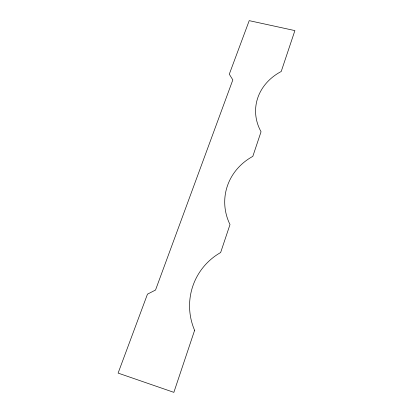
<?xml version="1.0" encoding="UTF-8"?>
<svg xmlns="http://www.w3.org/2000/svg" width="413" height="413" viewBox="0 0 413 413"><rect width="100%" height="100%" fill="white"/><g stroke="black" fill="none" stroke-linecap="round" stroke-linejoin="round"><path stroke-width="0.62" d="M194.611 330.333L173.863 392.35L118.108 373.099L147.472 294.154L155.525 290.045L232.834 79.895L229.287 74.216L249.215 20.65L294.892 30.598L281.212 71.495A54.996 47.283 3.9 0 0 261.052 131.747L252.818 156.367A58.393 53.855 5.6 0 0 230 224.558L220.645 252.529A62.291 61.718 30.3 0 0 194.611 330.333"/></g></svg>
